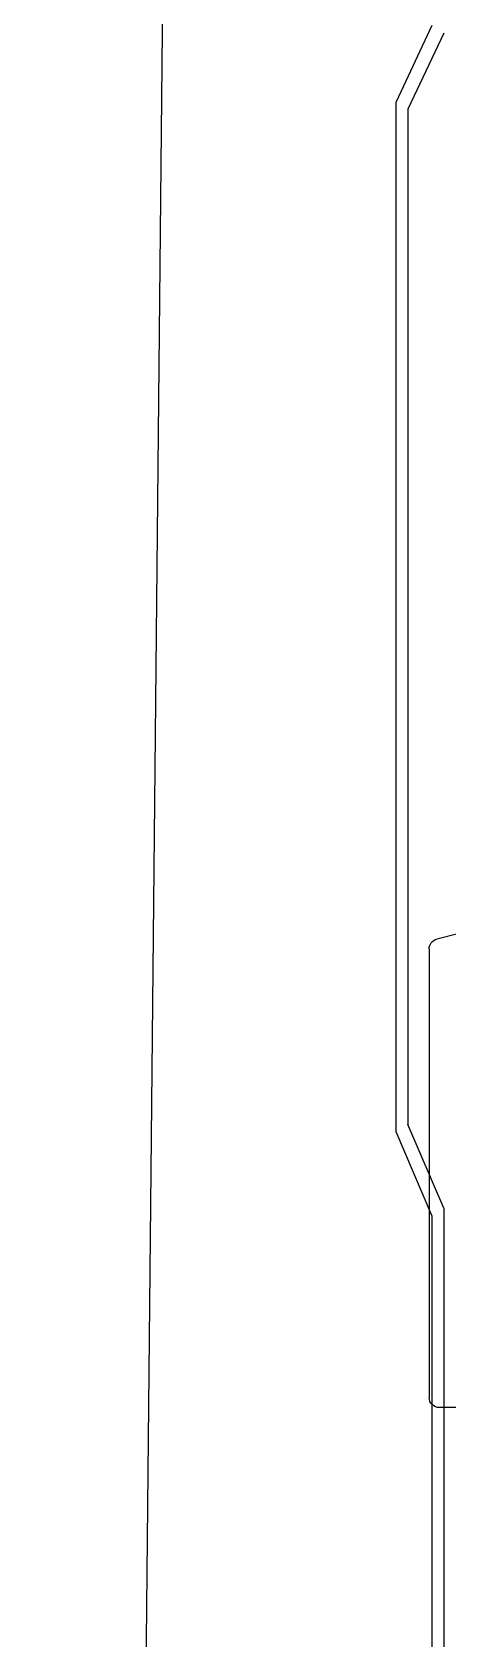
# Model space of a CAD drawing. Header units: millimetres. Extents: x 0 to 420000, y 0 to 297000.
# Drawn here: x 231843.5 to 231860.9, y 24928.1 to 24995.4 of the extents above; entities that cross this region are included whole.
import ezdxf

# ---------------------------------------------------------------- set-up
doc = ezdxf.new("R2010")
doc.units = ezdxf.units.MM
doc.linetypes.add('CEN', pattern=[62, 60, -1, 0, -1])
doc.layers.add('[0]', color=255, linetype='Continuous')
doc.layers.add('PANEL', color=9, linetype='Continuous')

# ---------------------------------------------------------------- blocks, each defined once
blk = doc.blocks.new('11')
at = {"color": 7, "linetype": 'CEN'}
for p, q in [((5197.414439487025, -25141.94669413718), (5198.529391494647, -25141.94669413718)), ((5197.414439487025, -25141.94669413718), (5198.529391494647, -25141.94669413718)), ((5197.414439487025, -25225.48126421071), (5198.529391494647, -25225.48126421071)), ((5197.414439487025, -25225.48126421071), (5198.529391494647, -25225.48126421071))]:
    blk.add_line(p, q, dxfattribs=at)
at = {"color": 7}
for p, q in [((5196.9856117918, -25158.74656224536), (5196.9856117918, -25142.37552183244)), ((5196.9856117918, -25158.74656224536), (5196.9856117918, -25142.37552183244)), ((5198.958219189871, -25159.94462801603), (5198.958219189871, -25142.37552183244)), ((5198.958219189871, -25159.94462801603), (5198.958219189871, -25142.37552183244)), ((5195.527597628081, -25166.75567892503), (5195.527597628081, -25159.12017837481)), ((5195.527597628081, -25166.75567892503), (5195.527597628081, -25159.12017837481)), ((5195.527597628081, -25199.47049692017), (5195.527597628081, -25207.10599747038)), ((5195.527597628081, -25199.47049692017), (5195.527597628081, -25207.10599747038)), ((5198.958219189871, -25206.28154782916), (5198.958219189871, -25225.05243651546)), ((5198.958219189871, -25206.28154782916), (5198.958219189871, -25225.05243651546)), ((5196.9856117918, -25207.47961359983), (5196.9856117918, -25225.05243651546)), ((5196.9856117918, -25207.47961359983), (5196.9856117918, -25225.05243651546))]:
    blk.add_line(p, q, dxfattribs=at)
for p, q in [((5195.098304052898, -25159.23018485349), (5196.9856117918, -25158.74656224536)), ((5195.098304052898, -25159.23018485349), (5196.9856117918, -25158.74656224536)), ((5180.50443827594, -25162.96986295882), (5195.098304052898, -25159.23018485349)), ((5180.50443827594, -25162.96986295882), (5195.098304052898, -25159.23018485349)), ((5195.527597628081, -25161.15652083867), (5198.635839257804, -25160.36003392103)), ((5195.527597628081, -25161.15652083867), (5198.635839257804, -25160.36003392103)), ((5139.851221174383, -25181.35554643866), (5195.205217696015, -25167.17108483002)), ((5139.851221174383, -25181.35554643866), (5195.205217696015, -25167.17108483002)), ((5130.345787954079, -25175.82301710378), (5159.492347089938, -25168.35421132523)), ((5130.345787954079, -25190.40315874137), (5130.345787954079, -25175.82301710378)), ((5130.345787954079, -25175.82301710378), (5138.543459577125, -25181.33864875598)), ((5130.345787954079, -25190.40315874137), (5130.345787954079, -25175.82301710378)), ((5130.345787954079, -25175.82301710378), (5138.543459577125, -25181.33864875598)), ((5130.595932329953, -25175.75891760748), (5139.159552539045, -25181.23631672427)), ((5130.595932329953, -25175.75891760748), (5139.159552539045, -25181.23631672427)), ((5138.922341858552, -25184.17594499356), (5138.922341858552, -25182.05023085157)), ((5138.922341858552, -25184.17594499356), (5138.922341858552, -25182.05023085157)), ((5130.345787954079, -25190.40315874137), (5138.543459577125, -25184.88752708922)), ((5130.345787954079, -25190.40315874137), (5138.543459577125, -25184.88752708922)), ((5130.595932329953, -25190.46725823771), (5139.159552539045, -25184.98985912086)), ((5130.595932329953, -25190.46725823771), (5139.159552539045, -25184.98985912086)), ((5139.851221174383, -25184.87062940653), (5195.205217696015, -25199.05509101518)), ((5139.851221174383, -25184.87062940653), (5195.205217696015, -25199.05509101518)), ((5130.345787954079, -25190.40315874137), (5196.9856117918, -25207.47961359983)), ((5130.345787954079, -25190.40315874137), (5196.9856117918, -25207.47961359983)), ((5195.527597628081, -25205.06965500652), (5198.635839257804, -25205.86614192417)), ((5195.527597628081, -25205.06965500652), (5198.635839257804, -25205.86614192417))]:
    blk.add_line(p, q)
for centre, start, end in [((5197.414439487047, -25142.37552183244), 90, 180), ((5197.414439487047, -25142.37552183244), 90, 180), ((5198.529391494669, -25142.37552183244), 0, 90), ((5198.529391494669, -25142.37552183244), 0, 90), ((5197.414439487047, -25225.05243651546), 180, 270), ((5197.414439487047, -25225.05243651546), 180, 270), ((5198.529391494669, -25225.05243651546), 270, 0), ((5198.529391494669, -25225.05243651546), 270, 0)]:
    blk.add_arc(centre, 0.4288276952236967, start, end, dxfattribs=at)
for centre, radius, start, end in [((5198.529391494669, -25159.94462801603), 0.4288276952236967, 284.3727786850034, 0), ((5198.529391494669, -25159.94462801603), 0.4288276952236967, 284.3727786850034, 0), ((5195.098769932878, -25166.75567892497), 0.4288276952236967, 284.3727786850034, 0), ((5195.098769932878, -25166.75567892497), 0.4288276952236967, 284.3727786850034, 0), ((5138.064686468127, -25182.05023085157), 0.8576553904473933, 0, 56.06618799964051), ((5138.064686468127, -25182.05023085157), 0.8576553904473933, 0, 56.06618799964051), ((5139.638325648089, -25180.52473462862), 0.8576553904473933, 236.0661879996405, 284.3727786850034), ((5139.638325648089, -25180.52473462862), 0.8576553904473933, 236.0661879996405, 284.3727786850034), ((5138.064686468127, -25184.17594499356), 0.8576553904473933, 303.9338120003595, 0), ((5195.098769932878, -25199.47049692017), 0.4288276952236967, 0, 75.62722131499667), ((5195.098769932878, -25199.47049692017), 0.4288276952236967, 0, 75.62722131499667), ((5198.529391494669, -25206.2815478291), 0.4288276952236967, 0, 75.62722131499667), ((5198.529391494669, -25206.2815478291), 0.4288276952236967, 0, 75.62722131499667)]:
    blk.add_arc(centre, radius, start, end)
blk = doc.blocks.new('OHD-575-S')
at = {"layer": 'PANEL'}
for p, q in [((-46, -11.30901698768139), (-44.5, -14.5)), ((-45.49999999999999, -11), (-44, -14.19098300486803)), ((-44.5, -14.5), (-44.5, -57)), ((-44, -57.30901698768139), (-44, -14.19098300486803)), ((-46, -60.5), (-44.5, -57)), ((-45.49999999999999, -60.80901698768139), (-44, -57.30901698768139)), ((-46, -60.5), (-46, -110)), ((-45.49999999999999, -60.80901698768139), (-45.49999999999999, -109.690983004868))]:
    blk.add_line(p, q, dxfattribs=at)
blk = doc.blocks.new('OHD-2(단)2500')
at = {"layer": '[0]', "color": 4}
blk.add_line((81.00000010376971, -2500.000000001659, -14.05068239681559), (106.0000001405569, -2.91038304567337e-11), dxfattribs=at)
at = {"color": 0, "xscale": -1}
blk.add_blockref('OHD-575-S', (52.23195833711361, -1943.367115117057, 37.93993906946523), dxfattribs=at)
at = {"xscale": -1}
blk.add_blockref('11', (5296.575907608189, 23213.25840670636, 37.93993906946511), dxfattribs=at)
blk = doc.blocks.new('오버헤드도어(저온3)(211208)')
blk.add_blockref('OHD-2(단)2500', (750, 2500.000000024214))
blk = doc.blocks.new('지하2층')
blk.add_blockref('오버헤드도어(저온3)(211208)', (4801323.760696084, -401118.714246383))

msp = doc.modelspace()

# ---------------------------------------------------------------- block references
msp.add_blockref('지하2층', (-4570311.260688039, 425568.7142465693))

doc.saveas('drawing.dxf')
